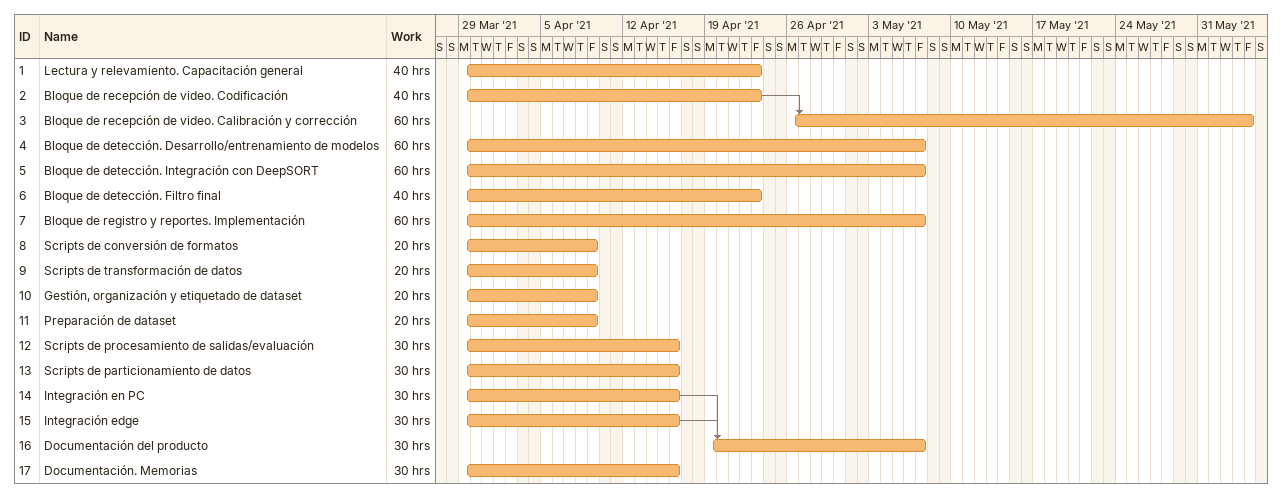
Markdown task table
| ID | Task | Start | Finish | Predecessors | Work (h) |
|---|---|---|---|---|---|
| 1 | Lectura y relevamiento. Capacitación general | 2021-03-29 | 2021-04-23 |  | 40 |
| 2 | Bloque de recepción de video. Codificación | 2021-03-29 | 2021-04-23 |  | 40 |
| 3 | Bloque de recepción de video. Calibración y corrección | 2021-04-26 | 2021-06-04 | 2 | 60 |
| 4 | Bloque de detección. Desarrollo/entrenamiento de modelos | 2021-03-29 | 2021-05-07 |  | 60 |
| 5 | Bloque de detección. Integración con DeepSORT | 2021-03-29 | 2021-05-07 |  | 60 |
| 6 | Bloque de detección. Filtro final | 2021-03-29 | 2021-04-23 |  | 40 |
| 7 | Bloque de registro y reportes. Implementación | 2021-03-29 | 2021-05-07 |  | 60 |
| 8 | Scripts de conversión de formatos | 2021-03-29 | 2021-04-09 |  | 20 |
| 9 | Scripts de transformación de datos | 2021-03-29 | 2021-04-09 |  | 20 |
| 10 | Gestión, organización y etiquetado de dataset | 2021-03-29 | 2021-04-09 |  | 20 |
| 11 | Preparación de dataset | 2021-03-29 | 2021-04-09 |  | 20 |
| 12 | Scripts de procesamiento de salidas/evaluación | 2021-03-29 | 2021-04-16 |  | 30 |
| 13 | Scripts de particionamiento de datos | 2021-03-29 | 2021-04-16 |  | 30 |
| 14 | Integración en PC | 2021-03-29 | 2021-04-16 |  | 30 |
| 15 | Integración edge | 2021-03-29 | 2021-04-16 |  | 30 |
| 16 | Documentación del producto | 2021-04-19 | 2021-05-07 | 15, 14 | 30 |
| 17 | Documentación. Memorias | 2021-03-29 | 2021-04-16 |  | 30 |
